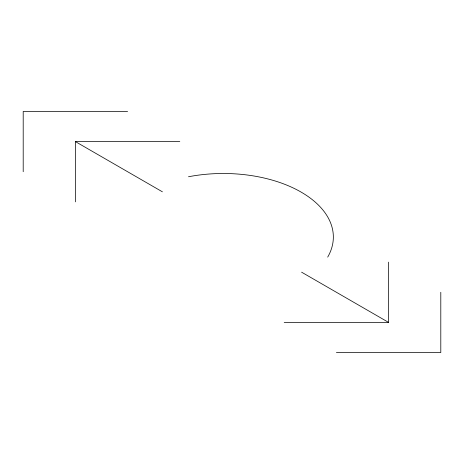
<?xml version="1.0" encoding="UTF-8"?>
<svg xmlns="http://www.w3.org/2000/svg" width="464" height="464" viewBox="0 0 464 464"><rect width="100%" height="100%" fill="white"/><g stroke="black" fill="none" stroke-linecap="round" stroke-linejoin="round"><path stroke-width="0.7" d="M127.6 111.453L23.2 111.453L23.2 171.726M75.4 201.863L75.4 141.59L179.8 141.59M284.2 322.41L388.6 322.41L388.6 262.137M336.4 352.547L440.8 352.547L440.8 292.274M75.4 141.59L162.4 191.818M301.6 272.182L388.6 322.41M188.5 176.749A110.049 63.533 0 0 1 301.113 192.096A110.049 63.533 0 0 1 327.7 257.114"/></g></svg>
